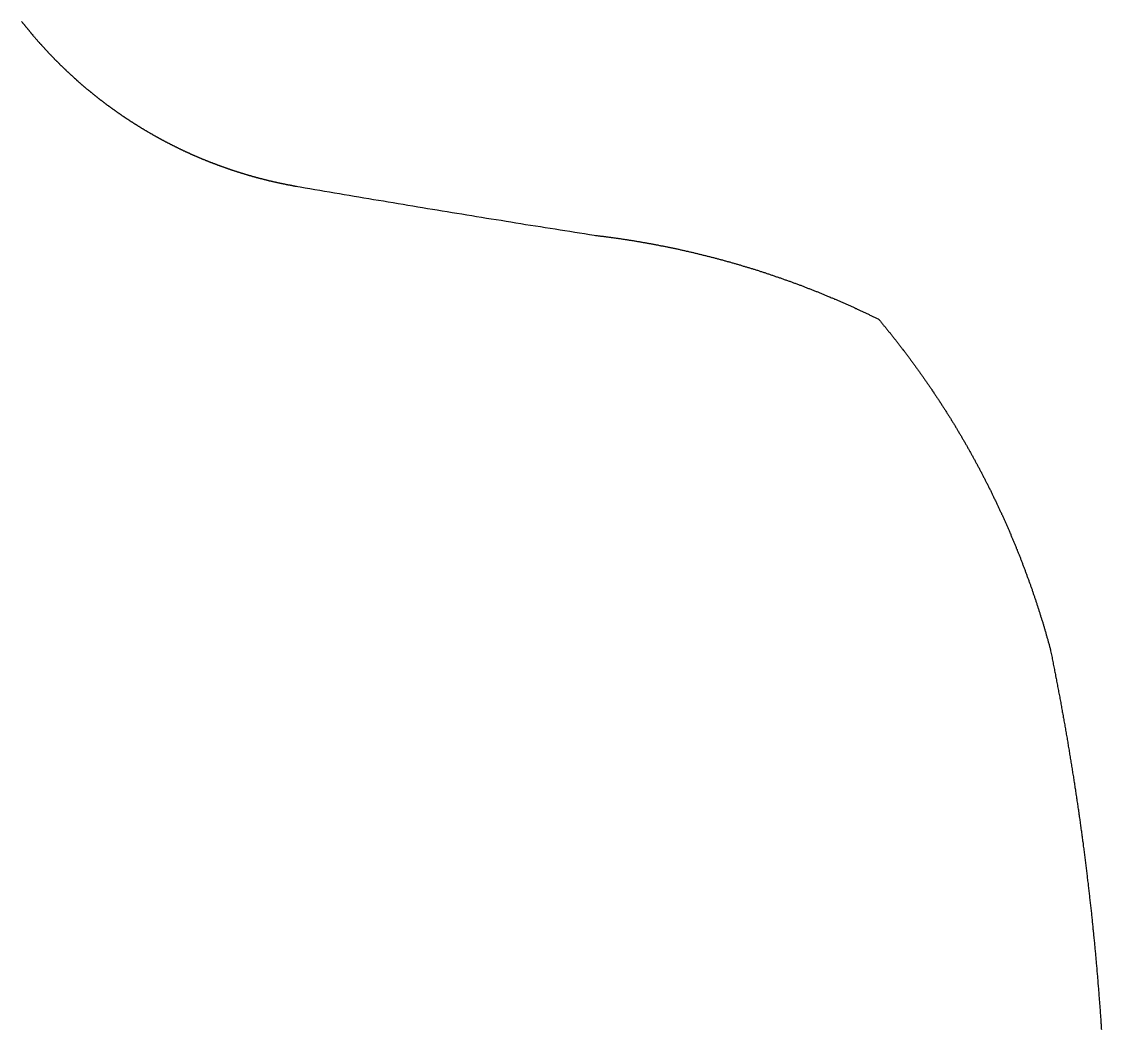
# Model space of a CAD drawing. Header units: millimetres. Extents: x 341926 to 344122, y 7366456 to 7369032.
# Drawn here: x 343487.1 to 343594.4, y 7366822.4 to 7366922.4 of the extents above; entities that cross this region are included whole.
import ezdxf

# ---------------------------------------------------------------- set-up
doc = ezdxf.new("R2010")
doc.units = ezdxf.units.MM
doc.layers.add('RUA MARIO PAUO  AUTUORI - 29_12_20 - V09', color=7, linetype='Continuous')

msp = doc.modelspace()

# ---------------------------------------------------------------- linework, layer by layer
at = {"layer": 'RUA MARIO PAUO  AUTUORI - 29_12_20 - V09'}
msp.add_lwpolyline([(343487.06, 7366922.46), (343487.08, 7366922.43), (343487.11, 7366922.39), (343487.14, 7366922.36), (343487.16, 7366922.33), (343487.19, 7366922.29), (343487.22, 7366922.26), (343487.25, 7366922.22), (343487.27, 7366922.19), (343487.3, 7366922.15), (343487.33, 7366922.12), (343487.35, 7366922.09), (343487.38, 7366922.05), (343487.41, 7366922.02), (343487.44, 7366921.98), (343487.46, 7366921.95), (343487.49, 7366921.92), (343487.52, 7366921.88), (343487.55, 7366921.85), (343487.57, 7366921.81), (343487.6, 7366921.78), (343487.63, 7366921.75), (343487.66, 7366921.71), (343487.68, 7366921.68), (343487.71, 7366921.64), (343487.74, 7366921.61), (343487.77, 7366921.58), (343487.8, 7366921.54), (343487.82, 7366921.51), (343487.85, 7366921.48), (343487.88, 7366921.44), (343487.91, 7366921.41), (343487.94, 7366921.37), (343487.96, 7366921.34), (343487.99, 7366921.31), (343488.02, 7366921.27), (343488.05, 7366921.24), (343488.08, 7366921.21), (343488.1, 7366921.17), (343488.13, 7366921.14), (343488.16, 7366921.11), (343488.19, 7366921.07), (343488.22, 7366921.04), (343488.25, 7366921.01), (343488.27, 7366920.97), (343488.3, 7366920.94), (343488.33, 7366920.91), (343488.36, 7366920.87), (343488.39, 7366920.84), (343488.42, 7366920.81), (343488.45, 7366920.77), (343488.47, 7366920.74), (343488.5, 7366920.71), (343488.53, 7366920.67), (343488.56, 7366920.64), (343488.59, 7366920.61), (343488.62, 7366920.58), (343488.65, 7366920.54), (343488.68, 7366920.51), (343488.7, 7366920.48), (343488.73, 7366920.44), (343488.76, 7366920.41), (343488.79, 7366920.38), (343488.82, 7366920.35), (343488.85, 7366920.31), (343488.88, 7366920.28), (343488.91, 7366920.25), (343488.94, 7366920.21), (343488.97, 7366920.18), (343488.99, 7366920.15), (343489.02, 7366920.12), (343489.05, 7366920.08), (343489.08, 7366920.05), (343489.11, 7366920.02), (343489.14, 7366919.99), (343489.17, 7366919.95), (343489.2, 7366919.92), (343489.23, 7366919.89), (343489.26, 7366919.86), (343489.29, 7366919.82), (343489.32, 7366919.79), (343489.35, 7366919.76), (343489.38, 7366919.73), (343489.41, 7366919.7), (343489.44, 7366919.66), (343489.47, 7366919.63), (343489.5, 7366919.6), (343489.53, 7366919.57), (343489.56, 7366919.54), (343489.59, 7366919.5), (343489.62, 7366919.47), (343489.65, 7366919.44), (343489.68, 7366919.41), (343489.71, 7366919.38), (343489.74, 7366919.34), (343489.77, 7366919.31), (343489.8, 7366919.28), (343489.83, 7366919.25), (343489.86, 7366919.22), (343489.89, 7366919.18), (343489.92, 7366919.15), (343489.95, 7366919.12), (343489.98, 7366919.09), (343490.01, 7366919.06), (343490.04, 7366919.03), (343490.07, 7366918.99), (343490.1, 7366918.96), (343490.13, 7366918.93), (343490.16, 7366918.9), (343490.19, 7366918.87), (343490.22, 7366918.84), (343490.25, 7366918.81), (343490.28, 7366918.77), (343490.31, 7366918.74), (343490.34, 7366918.71), (343490.37, 7366918.68), (343490.4, 7366918.65), (343490.44, 7366918.62), (343490.47, 7366918.59), (343490.5, 7366918.56), (343490.53, 7366918.52), (343490.56, 7366918.49), (343490.59, 7366918.46), (343490.62, 7366918.43), (343490.65, 7366918.4), (343490.68, 7366918.37), (343490.71, 7366918.34), (343490.74, 7366918.31), (343490.78, 7366918.28), (343490.81, 7366918.25), (343490.84, 7366918.22), (343490.87, 7366918.18), (343490.9, 7366918.15), (343490.93, 7366918.12), (343490.96, 7366918.09), (343490.99, 7366918.06), (343491.03, 7366918.03), (343491.06, 7366918), (343491.09, 7366917.97), (343491.12, 7366917.94), (343491.15, 7366917.91), (343491.18, 7366917.88), (343491.21, 7366917.85), (343491.25, 7366917.82), (343491.28, 7366917.79), (343491.31, 7366917.76), (343491.34, 7366917.73), (343491.37, 7366917.7), (343491.4, 7366917.67), (343491.44, 7366917.64), (343491.47, 7366917.61), (343491.5, 7366917.58), (343491.53, 7366917.55), (343491.56, 7366917.52), (343491.59, 7366917.49), (343491.63, 7366917.46), (343491.66, 7366917.43), (343491.69, 7366917.4), (343491.72, 7366917.37), (343491.75, 7366917.34), (343491.79, 7366917.31), (343491.82, 7366917.28), (343491.85, 7366917.25), (343491.88, 7366917.22), (343491.91, 7366917.19), (343491.95, 7366917.16), (343491.98, 7366917.13), (343492.01, 7366917.1), (343492.04, 7366917.07), (343492.08, 7366917.04), (343492.11, 7366917.01), (343492.14, 7366916.98), (343492.17, 7366916.95), (343492.21, 7366916.92), (343492.24, 7366916.89), (343492.27, 7366916.86), (343492.3, 7366916.83), (343492.34, 7366916.8), (343492.37, 7366916.77), (343492.4, 7366916.75), (343492.43, 7366916.72), (343492.47, 7366916.69), (343492.5, 7366916.66), (343492.53, 7366916.63), (343492.56, 7366916.6), (343492.6, 7366916.57), (343492.63, 7366916.54), (343492.66, 7366916.51), (343492.69, 7366916.48), (343492.73, 7366916.45), (343492.76, 7366916.43), (343492.79, 7366916.4), (343492.83, 7366916.37), (343492.86, 7366916.34), (343492.89, 7366916.31), (343492.93, 7366916.28), (343492.96, 7366916.25), (343492.99, 7366916.22), (343493.02, 7366916.2), (343493.06, 7366916.17), (343493.09, 7366916.14), (343493.12, 7366916.11), (343493.16, 7366916.08), (343493.19, 7366916.05), (343493.22, 7366916.03), (343493.26, 7366916), (343493.29, 7366915.97), (343493.32, 7366915.94), (343493.36, 7366915.91), (343493.39, 7366915.88), (343493.42, 7366915.86), (343493.46, 7366915.83), (343493.49, 7366915.8), (343493.52, 7366915.77), (343493.56, 7366915.74), (343493.59, 7366915.72), (343493.62, 7366915.69), (343493.66, 7366915.66), (343493.69, 7366915.63), (343493.73, 7366915.6), (343493.76, 7366915.58), (343493.79, 7366915.55), (343493.83, 7366915.52), (343493.86, 7366915.49), (343493.89, 7366915.46), (343493.93, 7366915.44), (343493.96, 7366915.41), (343494, 7366915.38), (343494.03, 7366915.35), (343494.06, 7366915.33), (343494.1, 7366915.3), (343494.13, 7366915.27), (343494.16, 7366915.24), (343494.2, 7366915.22), (343494.23, 7366915.19), (343494.27, 7366915.16), (343494.3, 7366915.14), (343494.33, 7366915.11), (343494.37, 7366915.08), (343494.4, 7366915.05), (343494.44, 7366915.03), (343494.47, 7366915), (343494.51, 7366914.97), (343494.54, 7366914.95), (343494.57, 7366914.92), (343494.61, 7366914.89), (343494.64, 7366914.86), (343494.68, 7366914.84), (343494.71, 7366914.81), (343494.75, 7366914.78), (343494.78, 7366914.76), (343494.81, 7366914.73), (343494.85, 7366914.7), (343494.88, 7366914.68), (343494.92, 7366914.65), (343494.95, 7366914.62), (343494.99, 7366914.6), (343495.02, 7366914.57), (343495.06, 7366914.54), (343495.09, 7366914.52), (343495.13, 7366914.49), (343495.16, 7366914.46), (343495.19, 7366914.44), (343495.23, 7366914.41), (343495.26, 7366914.39), (343495.3, 7366914.36), (343495.33, 7366914.33), (343495.37, 7366914.31), (343495.4, 7366914.28), (343495.44, 7366914.26), (343495.47, 7366914.23), (343495.51, 7366914.2), (343495.54, 7366914.18), (343495.58, 7366914.15), (343495.61, 7366914.13), (343495.65, 7366914.1), (343495.68, 7366914.07), (343495.72, 7366914.05), (343495.75, 7366914.02), (343495.79, 7366914), (343495.82, 7366913.97), (343495.86, 7366913.94), (343495.89, 7366913.92), (343495.93, 7366913.89), (343495.96, 7366913.87), (343496, 7366913.84), (343496.03, 7366913.82), (343496.07, 7366913.79), (343496.1, 7366913.77), (343496.14, 7366913.74), (343496.18, 7366913.72), (343496.21, 7366913.69), (343496.25, 7366913.66), (343496.28, 7366913.64), (343496.32, 7366913.61), (343496.35, 7366913.59), (343496.39, 7366913.56), (343496.42, 7366913.54), (343496.46, 7366913.51), (343496.49, 7366913.49), (343496.53, 7366913.46), (343496.57, 7366913.44), (343496.6, 7366913.41), (343496.64, 7366913.39), (343496.67, 7366913.36), (343496.71, 7366913.34), (343496.74, 7366913.32), (343496.78, 7366913.29), (343496.81, 7366913.27), (343496.85, 7366913.24), (343496.89, 7366913.22), (343496.92, 7366913.19), (343496.96, 7366913.17), (343496.99, 7366913.14), (343497.03, 7366913.12), (343497.06, 7366913.09), (343497.1, 7366913.07), (343497.14, 7366913.05), (343497.17, 7366913.02), (343497.21, 7366913), (343497.24, 7366912.97), (343497.28, 7366912.95), (343497.32, 7366912.92), (343497.35, 7366912.9), (343497.39, 7366912.88), (343497.42, 7366912.85), (343497.46, 7366912.83), (343497.5, 7366912.8), (343497.53, 7366912.78), (343497.57, 7366912.76), (343497.6, 7366912.73), (343497.64, 7366912.71), (343497.68, 7366912.69), (343497.71, 7366912.66), (343497.75, 7366912.64), (343497.79, 7366912.61), (343497.82, 7366912.59), (343497.86, 7366912.57), (343497.89, 7366912.54), (343497.93, 7366912.52), (343497.97, 7366912.5), (343498, 7366912.47), (343498.04, 7366912.45), (343498.08, 7366912.43), (343498.11, 7366912.4), (343498.15, 7366912.38), (343498.19, 7366912.36), (343498.22, 7366912.33), (343498.26, 7366912.31), (343498.3, 7366912.29), (343498.33, 7366912.26), (343498.37, 7366912.24), (343498.4, 7366912.22), (343498.44, 7366912.2), (343498.48, 7366912.17), (343498.51, 7366912.15), (343498.55, 7366912.13), (343498.59, 7366912.1), (343498.62, 7366912.08), (343498.66, 7366912.06), (343498.7, 7366912.04), (343498.73, 7366912.01), (343498.77, 7366911.99), (343498.81, 7366911.97), (343498.84, 7366911.94), (343498.88, 7366911.92), (343498.92, 7366911.9), (343498.95, 7366911.88), (343498.99, 7366911.86), (343499.03, 7366911.83), (343499.07, 7366911.81), (343499.1, 7366911.79), (343499.14, 7366911.77), (343499.18, 7366911.74), (343499.21, 7366911.72), (343499.25, 7366911.7), (343499.29, 7366911.68), (343499.32, 7366911.66), (343499.36, 7366911.63), (343499.4, 7366911.61), (343499.44, 7366911.59), (343499.47, 7366911.57), (343499.51, 7366911.55), (343499.55, 7366911.52), (343499.58, 7366911.5), (343499.62, 7366911.48), (343499.66, 7366911.46), (343499.69, 7366911.44), (343499.73, 7366911.42), (343499.77, 7366911.39), (343499.81, 7366911.37), (343499.84, 7366911.35), (343499.88, 7366911.33), (343499.92, 7366911.31), (343499.96, 7366911.29), (343499.99, 7366911.27), (343500.03, 7366911.24), (343500.07, 7366911.22), (343500.1, 7366911.2), (343500.14, 7366911.18), (343500.18, 7366911.16), (343500.22, 7366911.14), (343500.25, 7366911.12), (343500.29, 7366911.1), (343500.33, 7366911.08), (343500.37, 7366911.05), (343500.4, 7366911.03), (343500.44, 7366911.01), (343500.48, 7366910.99), (343500.52, 7366910.97), (343500.55, 7366910.95), (343500.59, 7366910.93), (343500.63, 7366910.91), (343500.67, 7366910.89), (343500.7, 7366910.87), (343500.74, 7366910.85), (343500.78, 7366910.83), (343500.82, 7366910.81), (343500.85, 7366910.79), (343500.89, 7366910.77), (343500.93, 7366910.74), (343500.97, 7366910.72), (343501, 7366910.7), (343501.04, 7366910.68), (343501.08, 7366910.66), (343501.12, 7366910.64), (343501.16, 7366910.62), (343501.19, 7366910.6), (343501.23, 7366910.58), (343501.27, 7366910.56), (343501.31, 7366910.54), (343501.34, 7366910.52), (343501.38, 7366910.5), (343501.42, 7366910.48), (343501.46, 7366910.46), (343501.5, 7366910.44), (343501.53, 7366910.42), (343501.57, 7366910.4), (343501.61, 7366910.39), (343501.65, 7366910.37), (343501.68, 7366910.35), (343501.72, 7366910.33), (343501.76, 7366910.31), (343501.8, 7366910.29), (343501.84, 7366910.27), (343501.87, 7366910.25), (343501.91, 7366910.23), (343501.95, 7366910.21), (343501.99, 7366910.19), (343502.03, 7366910.17), (343502.06, 7366910.15), (343502.1, 7366910.13), (343502.14, 7366910.11), (343502.18, 7366910.1), (343502.22, 7366910.08), (343502.25, 7366910.06), (343502.29, 7366910.04), (343502.33, 7366910.02), (343502.37, 7366910), (343502.41, 7366909.98), (343502.45, 7366909.96), (343502.48, 7366909.94), (343502.52, 7366909.93), (343502.56, 7366909.91), (343502.6, 7366909.89), (343502.64, 7366909.87), (343502.67, 7366909.85), (343502.71, 7366909.83), (343502.75, 7366909.81), (343502.79, 7366909.8), (343502.83, 7366909.78), (343502.87, 7366909.76), (343502.9, 7366909.74), (343502.94, 7366909.72), (343502.98, 7366909.7), (343503.02, 7366909.69), (343503.06, 7366909.67), (343503.1, 7366909.65), (343503.13, 7366909.63), (343503.17, 7366909.61), (343503.21, 7366909.6), (343503.25, 7366909.58), (343503.29, 7366909.56), (343503.33, 7366909.54), (343503.36, 7366909.52), (343503.4, 7366909.51), (343503.44, 7366909.49), (343503.48, 7366909.47), (343503.52, 7366909.45), (343503.56, 7366909.44), (343503.6, 7366909.42), (343503.63, 7366909.4), (343503.67, 7366909.38), (343503.71, 7366909.37), (343503.75, 7366909.35), (343503.79, 7366909.33), (343503.83, 7366909.31), (343503.86, 7366909.3), (343503.9, 7366909.28), (343503.94, 7366909.26), (343503.98, 7366909.24), (343504.02, 7366909.23), (343504.06, 7366909.21), (343504.1, 7366909.19), (343504.13, 7366909.18), (343504.17, 7366909.16), (343504.21, 7366909.14), (343504.25, 7366909.13), (343504.29, 7366909.11), (343504.33, 7366909.09), (343504.37, 7366909.07), (343504.41, 7366909.06), (343504.44, 7366909.04), (343504.48, 7366909.02), (343504.52, 7366909.01), (343504.56, 7366908.99), (343504.6, 7366908.97), (343504.64, 7366908.96), (343504.68, 7366908.94), (343504.71, 7366908.93), (343504.75, 7366908.91), (343504.79, 7366908.89), (343504.83, 7366908.88), (343504.87, 7366908.86), (343504.91, 7366908.84), (343504.95, 7366908.83), (343504.99, 7366908.81), (343505.03, 7366908.8), (343505.06, 7366908.78), (343505.1, 7366908.76), (343505.14, 7366908.75), (343505.18, 7366908.73), (343505.22, 7366908.72), (343505.26, 7366908.7), (343505.3, 7366908.68), (343505.34, 7366908.67), (343505.37, 7366908.65), (343505.41, 7366908.64), (343505.45, 7366908.62), (343505.49, 7366908.61), (343505.53, 7366908.59), (343505.57, 7366908.57), (343505.61, 7366908.56), (343505.65, 7366908.54), (343505.69, 7366908.53), (343505.72, 7366908.51), (343505.76, 7366908.5), (343505.8, 7366908.48), (343505.84, 7366908.47), (343505.88, 7366908.45), (343505.92, 7366908.44), (343505.96, 7366908.42), (343506, 7366908.41), (343506.04, 7366908.39), (343506.08, 7366908.38), (343506.11, 7366908.36), (343506.15, 7366908.35), (343506.19, 7366908.33), (343506.23, 7366908.32), (343506.27, 7366908.3), (343506.31, 7366908.29), (343506.35, 7366908.27), (343506.39, 7366908.26), (343506.43, 7366908.24), (343506.47, 7366908.23), (343506.5, 7366908.21), (343506.54, 7366908.2), (343506.58, 7366908.18), (343506.62, 7366908.17), (343506.66, 7366908.16), (343506.7, 7366908.14), (343506.74, 7366908.13), (343506.78, 7366908.11), (343506.82, 7366908.1), (343506.86, 7366908.08), (343506.9, 7366908.07), (343506.93, 7366908.06), (343506.97, 7366908.04), (343507.01, 7366908.03), (343507.05, 7366908.01), (343507.09, 7366908), (343507.13, 7366907.99), (343507.17, 7366907.97), (343507.21, 7366907.96), (343507.25, 7366907.94), (343507.29, 7366907.93), (343507.33, 7366907.92), (343507.36, 7366907.9), (343507.4, 7366907.89), (343507.44, 7366907.87), (343507.48, 7366907.86), (343507.52, 7366907.85), (343507.56, 7366907.83), (343507.6, 7366907.82), (343507.64, 7366907.81), (343507.68, 7366907.79), (343507.72, 7366907.78), (343507.76, 7366907.77), (343507.8, 7366907.75), (343507.83, 7366907.74), (343507.87, 7366907.73), (343507.91, 7366907.71), (343507.95, 7366907.7), (343507.99, 7366907.69), (343508.03, 7366907.68), (343508.07, 7366907.66), (343508.11, 7366907.65), (343508.15, 7366907.64), (343508.19, 7366907.62), (343508.23, 7366907.61), (343508.27, 7366907.6), (343508.31, 7366907.58), (343508.34, 7366907.57), (343508.38, 7366907.56), (343508.42, 7366907.55), (343508.46, 7366907.53), (343508.5, 7366907.52), (343508.54, 7366907.51), (343508.58, 7366907.5), (343508.62, 7366907.48), (343508.66, 7366907.47), (343508.7, 7366907.46), (343508.74, 7366907.45), (343508.78, 7366907.43), (343508.82, 7366907.42), (343508.86, 7366907.41), (343508.89, 7366907.4), (343508.93, 7366907.39), (343508.97, 7366907.37), (343509.01, 7366907.36), (343509.05, 7366907.35), (343509.09, 7366907.34), (343509.13, 7366907.33), (343509.17, 7366907.31), (343509.21, 7366907.3), (343509.25, 7366907.29), (343509.29, 7366907.28), (343509.33, 7366907.27), (343509.37, 7366907.25), (343509.41, 7366907.24), (343509.44, 7366907.23), (343509.48, 7366907.22), (343509.52, 7366907.21), (343509.56, 7366907.2), (343509.6, 7366907.19), (343509.64, 7366907.17), (343509.68, 7366907.16), (343509.72, 7366907.15), (343509.76, 7366907.14), (343509.8, 7366907.13), (343509.84, 7366907.12), (343509.88, 7366907.11), (343509.92, 7366907.1), (343509.96, 7366907.08), (343509.99, 7366907.07), (343510.03, 7366907.06), (343510.07, 7366907.05), (343510.11, 7366907.04), (343510.15, 7366907.03), (343510.19, 7366907.02), (343510.23, 7366907.01), (343510.27, 7366907), (343510.31, 7366906.99), (343510.35, 7366906.97), (343510.39, 7366906.96), (343510.43, 7366906.95), (343510.47, 7366906.94), (343510.51, 7366906.93), (343510.54, 7366906.92), (343510.58, 7366906.91), (343510.62, 7366906.9), (343510.66, 7366906.89), (343510.7, 7366906.88), (343510.74, 7366906.87), (343510.78, 7366906.86), (343510.82, 7366906.85), (343510.86, 7366906.84), (343510.9, 7366906.83), (343510.94, 7366906.82), (343510.98, 7366906.81), (343511.02, 7366906.8), (343511.06, 7366906.79), (343511.1, 7366906.78), (343511.13, 7366906.77), (343511.17, 7366906.76), (343511.21, 7366906.75), (343511.25, 7366906.74), (343511.29, 7366906.73), (343511.33, 7366906.72), (343511.37, 7366906.71), (343511.41, 7366906.7), (343511.45, 7366906.69), (343511.49, 7366906.68), (343511.53, 7366906.67), (343511.57, 7366906.66), (343511.61, 7366906.65), (343511.65, 7366906.64), (343511.68, 7366906.63), (343511.72, 7366906.62), (343511.76, 7366906.61), (343511.8, 7366906.6), (343511.84, 7366906.6), (343511.88, 7366906.59), (343511.92, 7366906.58), (343511.96, 7366906.57), (343512, 7366906.56), (343512.04, 7366906.55), (343512.08, 7366906.54), (343512.12, 7366906.53), (343512.16, 7366906.52), (343512.19, 7366906.51), (343512.23, 7366906.51), (343512.27, 7366906.5), (343512.31, 7366906.49), (343512.35, 7366906.48), (343512.39, 7366906.47), (343512.43, 7366906.46), (343512.47, 7366906.45), (343512.51, 7366906.44), (343512.55, 7366906.44), (343512.59, 7366906.43), (343512.63, 7366906.42), (343512.67, 7366906.41), (343512.7, 7366906.4), (343512.74, 7366906.39), (343512.78, 7366906.38), (343512.82, 7366906.38), (343512.86, 7366906.37), (343512.9, 7366906.36), (343512.94, 7366906.35), (343512.98, 7366906.34), (343513.02, 7366906.34), (343513.06, 7366906.33), (343513.1, 7366906.32), (343513.14, 7366906.31), (343513.17, 7366906.3), (343513.21, 7366906.3), (343513.25, 7366906.29), (343513.29, 7366906.28), (343513.33, 7366906.27), (343513.37, 7366906.26), (343513.41, 7366906.26), (343513.45, 7366906.25), (343513.49, 7366906.24), (343513.53, 7366906.23), (343513.57, 7366906.23), (343513.61, 7366906.22), (343513.64, 7366906.21), (343513.68, 7366906.2), (343513.72, 7366906.2), (343513.76, 7366906.19), (343513.8, 7366906.18), (343513.84, 7366906.17), (343513.88, 7366906.17), (343513.92, 7366906.16), (343513.96, 7366906.15), (343514, 7366906.14), (343514.04, 7366906.14), (343514.07, 7366906.13), (343514.11, 7366906.12), (343514.15, 7366906.12), (343514.19, 7366906.11), (343514.23, 7366906.1), (343514.27, 7366906.09), (343514.31, 7366906.09), (343514.35, 7366906.08), (343514.36, 7366906.08), (343514.36, 7366906.08), (343514.36, 7366906.08), (343514.39, 7366906.07), (343514.51, 7366906.05), (343514.75, 7366906.01), (343515.24, 7366905.93), (343515.72, 7366905.85), (343516.21, 7366905.76), (343516.7, 7366905.68), (343517.19, 7366905.6), (343517.67, 7366905.51), (343518.16, 7366905.43), (343518.65, 7366905.35), (343519.13, 7366905.27), (343519.62, 7366905.18), (343520.11, 7366905.1), (343520.6, 7366905.02), (343521.08, 7366904.94), (343521.57, 7366904.85), (343522.06, 7366904.77), (343522.54, 7366904.69), (343523.03, 7366904.61), (343523.52, 7366904.53), (343524.01, 7366904.45), (343524.49, 7366904.37), (343524.98, 7366904.28), (343525.47, 7366904.2), (343525.96, 7366904.12), (343526.44, 7366904.04), (343526.93, 7366903.96), (343527.42, 7366903.88), (343527.91, 7366903.8), (343528.39, 7366903.72), (343528.88, 7366903.64), (343529.37, 7366903.56), (343529.86, 7366903.48), (343530.34, 7366903.4), (343530.83, 7366903.32), (343531.32, 7366903.24), (343531.81, 7366903.16), (343532.29, 7366903.08), (343532.78, 7366903), (343533.27, 7366902.92), (343533.76, 7366902.84), (343534.24, 7366902.77), (343534.73, 7366902.69), (343535.22, 7366902.61), (343535.71, 7366902.53), (343536.2, 7366902.45), (343536.68, 7366902.37), (343537.17, 7366902.29), (343537.66, 7366902.22), (343538.15, 7366902.14), (343538.64, 7366902.06), (343539.12, 7366901.98), (343539.61, 7366901.91), (343540.1, 7366901.83), (343540.59, 7366901.75), (343541.08, 7366901.67), (343541.56, 7366901.6), (343542.05, 7366901.52), (343542.54, 7366901.44), (343543.03, 7366901.37), (343543.52, 7366901.29), (343544, 7366901.21), (343544.13, 7366901.19), (343544.16, 7366901.19), (343544.18, 7366901.18), (343544.19, 7366901.18), (343544.2, 7366901.18), (343544.22, 7366901.18), (343544.3, 7366901.17), (343544.38, 7366901.16), (343544.46, 7366901.15), (343544.54, 7366901.14), (343544.62, 7366901.13), (343544.71, 7366901.12), (343544.79, 7366901.11), (343544.87, 7366901.1), (343544.95, 7366901.09), (343545.03, 7366901.08), (343545.11, 7366901.07), (343545.19, 7366901.06), (343545.28, 7366901.05), (343545.36, 7366901.04), (343545.44, 7366901.03), (343545.52, 7366901.02), (343545.6, 7366901.01), (343545.68, 7366900.99), (343545.76, 7366900.98), (343545.84, 7366900.97), (343545.93, 7366900.96), (343546.01, 7366900.95), (343546.09, 7366900.94), (343546.17, 7366900.93), (343546.25, 7366900.91), (343546.33, 7366900.9), (343546.41, 7366900.89), (343546.5, 7366900.88), (343546.58, 7366900.87), (343546.66, 7366900.86), (343546.74, 7366900.84), (343546.82, 7366900.83), (343546.9, 7366900.82), (343546.98, 7366900.81), (343547.07, 7366900.79), (343547.15, 7366900.78), (343547.23, 7366900.77), (343547.31, 7366900.76), (343547.39, 7366900.74), (343547.47, 7366900.73), (343547.55, 7366900.72), (343547.63, 7366900.71), (343547.72, 7366900.69), (343547.8, 7366900.68), (343547.88, 7366900.67), (343547.96, 7366900.65), (343548.04, 7366900.64), (343548.12, 7366900.63), (343548.2, 7366900.61), (343548.28, 7366900.6), (343548.36, 7366900.59), (343548.45, 7366900.57), (343548.53, 7366900.56), (343548.61, 7366900.54), (343548.69, 7366900.53), (343548.77, 7366900.52), (343548.85, 7366900.5), (343548.93, 7366900.49), (343549.01, 7366900.47), (343549.1, 7366900.46), (343549.18, 7366900.45), (343549.26, 7366900.43), (343549.34, 7366900.42), (343549.42, 7366900.4), (343549.5, 7366900.39), (343549.58, 7366900.37), (343549.66, 7366900.36), (343549.74, 7366900.34), (343549.82, 7366900.33), (343549.91, 7366900.31), (343549.99, 7366900.3), (343550.07, 7366900.28), (343550.15, 7366900.27), (343550.23, 7366900.25), (343550.31, 7366900.24), (343550.39, 7366900.22), (343550.47, 7366900.2), (343550.55, 7366900.19), (343550.63, 7366900.17), (343550.72, 7366900.16), (343550.8, 7366900.14), (343550.88, 7366900.13), (343550.96, 7366900.11), (343551.04, 7366900.09), (343551.12, 7366900.08), (343551.2, 7366900.06), (343551.28, 7366900.04), (343551.36, 7366900.03), (343551.44, 7366900.01), (343551.52, 7366899.99), (343551.6, 7366899.98), (343551.69, 7366899.96), (343551.77, 7366899.94), (343551.85, 7366899.93), (343551.93, 7366899.91), (343552.01, 7366899.89), (343552.09, 7366899.88), (343552.17, 7366899.86), (343552.25, 7366899.84), (343552.33, 7366899.82), (343552.41, 7366899.81), (343552.49, 7366899.79), (343552.57, 7366899.77), (343552.65, 7366899.75), (343552.73, 7366899.74), (343552.81, 7366899.72), (343552.89, 7366899.7), (343552.98, 7366899.68), (343553.06, 7366899.66), (343553.14, 7366899.64), (343553.22, 7366899.63), (343553.3, 7366899.61), (343553.38, 7366899.59), (343553.46, 7366899.57), (343553.54, 7366899.55), (343553.62, 7366899.53), (343553.7, 7366899.52), (343553.78, 7366899.5), (343553.86, 7366899.48), (343553.94, 7366899.46), (343554.02, 7366899.44), (343554.1, 7366899.42), (343554.18, 7366899.4), (343554.26, 7366899.38), (343554.34, 7366899.36), (343554.42, 7366899.34), (343554.5, 7366899.32), (343554.58, 7366899.3), (343554.66, 7366899.28), (343554.74, 7366899.26), (343554.82, 7366899.24), (343554.9, 7366899.22), (343554.98, 7366899.2), (343555.06, 7366899.18), (343555.14, 7366899.16), (343555.22, 7366899.14), (343555.3, 7366899.12), (343555.38, 7366899.1), (343555.46, 7366899.08), (343555.54, 7366899.06), (343555.62, 7366899.04), (343555.7, 7366899.02), (343555.78, 7366899), (343555.86, 7366898.98), (343555.94, 7366898.96), (343556.02, 7366898.94), (343556.1, 7366898.92), (343556.18, 7366898.9), (343556.26, 7366898.87), (343556.34, 7366898.85), (343556.42, 7366898.83), (343556.5, 7366898.81), (343556.58, 7366898.79), (343556.66, 7366898.77), (343556.74, 7366898.75), (343556.82, 7366898.72), (343556.9, 7366898.7), (343556.98, 7366898.68), (343557.06, 7366898.66), (343557.14, 7366898.64), (343557.22, 7366898.61), (343557.3, 7366898.59), (343557.38, 7366898.57), (343557.46, 7366898.55), (343557.54, 7366898.52), (343557.62, 7366898.5), (343557.7, 7366898.48), (343557.78, 7366898.46), (343557.86, 7366898.43), (343557.94, 7366898.41), (343558.01, 7366898.39), (343558.09, 7366898.37), (343558.17, 7366898.34), (343558.25, 7366898.32), (343558.33, 7366898.3), (343558.41, 7366898.27), (343558.49, 7366898.25), (343558.57, 7366898.23), (343558.65, 7366898.2), (343558.73, 7366898.18), (343558.81, 7366898.15), (343558.89, 7366898.13), (343558.97, 7366898.11), (343559.04, 7366898.08), (343559.12, 7366898.06), (343559.2, 7366898.04), (343559.28, 7366898.01), (343559.36, 7366897.99), (343559.44, 7366897.96), (343559.52, 7366897.94), (343559.6, 7366897.91), (343559.68, 7366897.89), (343559.76, 7366897.87), (343559.83, 7366897.84), (343559.91, 7366897.82), (343559.99, 7366897.79), (343560.07, 7366897.77), (343560.15, 7366897.74), (343560.23, 7366897.72), (343560.31, 7366897.69), (343560.39, 7366897.67), (343560.46, 7366897.64), (343560.54, 7366897.62), (343560.62, 7366897.59), (343560.7, 7366897.56), (343560.78, 7366897.54), (343560.86, 7366897.51), (343560.94, 7366897.49), (343561.01, 7366897.46), (343561.09, 7366897.44), (343561.17, 7366897.41), (343561.25, 7366897.38), (343561.33, 7366897.36), (343561.41, 7366897.33), (343561.48, 7366897.31), (343561.56, 7366897.28), (343561.64, 7366897.25), (343561.72, 7366897.23), (343561.8, 7366897.2), (343561.88, 7366897.17), (343561.95, 7366897.15), (343562.03, 7366897.12), (343562.11, 7366897.09), (343562.19, 7366897.07), (343562.27, 7366897.04), (343562.34, 7366897.01), (343562.42, 7366896.99), (343562.5, 7366896.96), (343562.58, 7366896.93), (343562.66, 7366896.9), (343562.73, 7366896.88), (343562.81, 7366896.85), (343562.89, 7366896.82), (343562.97, 7366896.79), (343563.05, 7366896.77), (343563.12, 7366896.74), (343563.2, 7366896.71), (343563.28, 7366896.68), (343563.36, 7366896.65), (343563.43, 7366896.63), (343563.51, 7366896.6), (343563.59, 7366896.57), (343563.67, 7366896.54), (343563.74, 7366896.51), (343563.82, 7366896.48), (343563.9, 7366896.46), (343563.98, 7366896.43), (343564.05, 7366896.4), (343564.13, 7366896.37), (343564.21, 7366896.34), (343564.29, 7366896.31), (343564.36, 7366896.28), (343564.44, 7366896.25), (343564.52, 7366896.23), (343564.6, 7366896.2), (343564.67, 7366896.17), (343564.75, 7366896.14), (343564.83, 7366896.11), (343564.9, 7366896.08), (343564.98, 7366896.05), (343565.06, 7366896.02), (343565.13, 7366895.99), (343565.21, 7366895.96), (343565.29, 7366895.93), (343565.37, 7366895.9), (343565.44, 7366895.87), (343565.52, 7366895.84), (343565.6, 7366895.81), (343565.67, 7366895.78), (343565.75, 7366895.75), (343565.83, 7366895.72), (343565.9, 7366895.69), (343565.98, 7366895.66), (343566.06, 7366895.63), (343566.13, 7366895.6), (343566.21, 7366895.57), (343566.29, 7366895.54), (343566.36, 7366895.51), (343566.44, 7366895.47), (343566.51, 7366895.44), (343566.59, 7366895.41), (343566.67, 7366895.38), (343566.74, 7366895.35), (343566.82, 7366895.32), (343566.9, 7366895.29), (343566.97, 7366895.26), (343567.05, 7366895.23), (343567.12, 7366895.19), (343567.2, 7366895.16), (343567.28, 7366895.13), (343567.35, 7366895.1), (343567.43, 7366895.07), (343567.5, 7366895.03), (343567.58, 7366895), (343567.66, 7366894.97), (343567.73, 7366894.94), (343567.81, 7366894.91), (343567.88, 7366894.87), (343567.96, 7366894.84), (343568.04, 7366894.81), (343568.11, 7366894.78), (343568.19, 7366894.74), (343568.26, 7366894.71), (343568.34, 7366894.68), (343568.41, 7366894.65), (343568.49, 7366894.61), (343568.56, 7366894.58), (343568.64, 7366894.55), (343568.72, 7366894.52), (343568.79, 7366894.48), (343568.87, 7366894.45), (343568.94, 7366894.42), (343569.02, 7366894.38), (343569.09, 7366894.35), (343569.17, 7366894.32), (343569.24, 7366894.28), (343569.32, 7366894.25), (343569.39, 7366894.21), (343569.47, 7366894.18), (343569.54, 7366894.15), (343569.62, 7366894.11), (343569.69, 7366894.08), (343569.77, 7366894.05), (343569.84, 7366894.01), (343569.92, 7366893.98), (343569.99, 7366893.94), (343570.07, 7366893.91), (343570.14, 7366893.87), (343570.22, 7366893.84), (343570.29, 7366893.81), (343570.36, 7366893.77), (343570.44, 7366893.74), (343570.51, 7366893.7), (343570.59, 7366893.67), (343570.66, 7366893.63), (343570.74, 7366893.6), (343570.81, 7366893.56), (343570.89, 7366893.53), (343570.96, 7366893.49), (343571.03, 7366893.46), (343571.11, 7366893.42), (343571.18, 7366893.39), (343571.26, 7366893.35), (343571.33, 7366893.32), (343571.4, 7366893.28), (343571.48, 7366893.24), (343571.55, 7366893.21), (343571.63, 7366893.17), (343571.7, 7366893.14), (343571.77, 7366893.1), (343571.85, 7366893.07), (343571.92, 7366893.03), (343572, 7366892.99), (343572.07, 7366892.96), (343572.14, 7366892.92), (343572.22, 7366892.89), (343572.25, 7366892.87), (343572.27, 7366892.86), (343572.27, 7366892.86), (343572.27, 7366892.86), (343572.28, 7366892.86), (343572.28, 7366892.85), (343572.29, 7366892.84), (343572.34, 7366892.78), (343572.39, 7366892.72), (343572.44, 7366892.66), (343572.49, 7366892.59), (343572.54, 7366892.53), (343572.6, 7366892.47), (343572.65, 7366892.41), (343572.7, 7366892.35), (343572.75, 7366892.28), (343572.8, 7366892.22), (343572.85, 7366892.16), (343572.91, 7366892.09), (343572.96, 7366892.03), (343573.01, 7366891.97), (343573.06, 7366891.91), (343573.11, 7366891.84), (343573.16, 7366891.78), (343573.21, 7366891.72), (343573.26, 7366891.65), (343573.31, 7366891.59), (343573.37, 7366891.53), (343573.42, 7366891.46), (343573.47, 7366891.4), (343573.52, 7366891.34), (343573.57, 7366891.27), (343573.62, 7366891.21), (343573.67, 7366891.15), (343573.72, 7366891.08), (343573.77, 7366891.02), (343573.82, 7366890.96), (343573.87, 7366890.89), (343573.92, 7366890.83), (343573.97, 7366890.77), (343574.02, 7366890.7), (343574.07, 7366890.64), (343574.12, 7366890.57), (343574.17, 7366890.51), (343574.22, 7366890.44), (343574.27, 7366890.38), (343574.32, 7366890.32), (343574.37, 7366890.25), (343574.42, 7366890.19), (343574.47, 7366890.12), (343574.52, 7366890.06), (343574.57, 7366889.99), (343574.62, 7366889.93), (343574.67, 7366889.87), (343574.72, 7366889.8), (343574.77, 7366889.74), (343574.82, 7366889.67), (343574.87, 7366889.61), (343574.92, 7366889.54), (343574.96, 7366889.48), (343575.01, 7366889.41), (343575.06, 7366889.35), (343575.11, 7366889.28), (343575.16, 7366889.22), (343575.21, 7366889.15), (343575.26, 7366889.09), (343575.31, 7366889.02), (343575.36, 7366888.96), (343575.4, 7366888.89), (343575.45, 7366888.83), (343575.5, 7366888.76), (343575.55, 7366888.69), (343575.6, 7366888.63), (343575.65, 7366888.56), (343575.69, 7366888.5), (343575.74, 7366888.43), (343575.79, 7366888.37), (343575.84, 7366888.3), (343575.89, 7366888.23), (343575.93, 7366888.17), (343575.98, 7366888.1), (343576.03, 7366888.04), (343576.08, 7366887.97), (343576.13, 7366887.9), (343576.17, 7366887.84), (343576.22, 7366887.77), (343576.27, 7366887.71), (343576.32, 7366887.64), (343576.36, 7366887.57), (343576.41, 7366887.51), (343576.46, 7366887.44), (343576.51, 7366887.37), (343576.55, 7366887.31), (343576.6, 7366887.24), (343576.65, 7366887.17), (343576.69, 7366887.11), (343576.74, 7366887.04), (343576.79, 7366886.97), (343576.83, 7366886.91), (343576.88, 7366886.84), (343576.93, 7366886.77), (343576.97, 7366886.71), (343577.02, 7366886.64), (343577.07, 7366886.57), (343577.11, 7366886.5), (343577.16, 7366886.44), (343577.21, 7366886.37), (343577.25, 7366886.3), (343577.3, 7366886.23), (343577.34, 7366886.17), (343577.39, 7366886.1), (343577.44, 7366886.03), (343577.48, 7366885.96), (343577.53, 7366885.9), (343577.57, 7366885.83), (343577.62, 7366885.76), (343577.67, 7366885.69), (343577.71, 7366885.63), (343577.76, 7366885.56), (343577.8, 7366885.49), (343577.85, 7366885.42), (343577.89, 7366885.35), (343577.94, 7366885.29), (343577.98, 7366885.22), (343578.03, 7366885.15), (343578.07, 7366885.08), (343578.12, 7366885.01), (343578.16, 7366884.95), (343578.21, 7366884.88), (343578.25, 7366884.81), (343578.3, 7366884.74), (343578.34, 7366884.67), (343578.39, 7366884.6), (343578.43, 7366884.54), (343578.48, 7366884.47), (343578.52, 7366884.4), (343578.57, 7366884.33), (343578.61, 7366884.26), (343578.65, 7366884.19), (343578.7, 7366884.12), (343578.74, 7366884.05), (343578.79, 7366883.99), (343578.83, 7366883.92), (343578.87, 7366883.85), (343578.92, 7366883.78), (343578.96, 7366883.71), (343579.01, 7366883.64), (343579.05, 7366883.57), (343579.09, 7366883.5), (343579.14, 7366883.43), (343579.18, 7366883.36), (343579.22, 7366883.29), (343579.27, 7366883.23), (343579.31, 7366883.16), (343579.35, 7366883.09), (343579.4, 7366883.02), (343579.44, 7366882.95), (343579.48, 7366882.88), (343579.53, 7366882.81), (343579.57, 7366882.74), (343579.61, 7366882.67), (343579.66, 7366882.6), (343579.7, 7366882.53), (343579.74, 7366882.46), (343579.78, 7366882.39), (343579.83, 7366882.32), (343579.87, 7366882.25), (343579.91, 7366882.18), (343579.95, 7366882.11), (343580, 7366882.04), (343580.04, 7366881.97), (343580.08, 7366881.9), (343580.12, 7366881.83), (343580.16, 7366881.76), (343580.21, 7366881.69), (343580.25, 7366881.62), (343580.29, 7366881.55), (343580.33, 7366881.48), (343580.37, 7366881.41), (343580.41, 7366881.34), (343580.46, 7366881.26), (343580.5, 7366881.19), (343580.54, 7366881.12), (343580.58, 7366881.05), (343580.62, 7366880.98), (343580.66, 7366880.91), (343580.7, 7366880.84), (343580.74, 7366880.77), (343580.79, 7366880.7), (343580.83, 7366880.63), (343580.87, 7366880.56), (343580.91, 7366880.49), (343580.95, 7366880.41), (343580.99, 7366880.34), (343581.03, 7366880.27), (343581.07, 7366880.2), (343581.11, 7366880.13), (343581.15, 7366880.06), (343581.19, 7366879.99), (343581.23, 7366879.92), (343581.27, 7366879.84), (343581.31, 7366879.77), (343581.35, 7366879.7), (343581.39, 7366879.63), (343581.43, 7366879.56), (343581.47, 7366879.49), (343581.51, 7366879.42), (343581.55, 7366879.34), (343581.59, 7366879.27), (343581.63, 7366879.2), (343581.67, 7366879.13), (343581.71, 7366879.06), (343581.75, 7366878.98), (343581.79, 7366878.91), (343581.83, 7366878.84), (343581.87, 7366878.77), (343581.91, 7366878.7), (343581.95, 7366878.63), (343581.98, 7366878.55), (343582.02, 7366878.48), (343582.06, 7366878.41), (343582.1, 7366878.34), (343582.14, 7366878.26), (343582.18, 7366878.19), (343582.22, 7366878.12), (343582.26, 7366878.05), (343582.29, 7366877.97), (343582.33, 7366877.9), (343582.37, 7366877.83), (343582.41, 7366877.76), (343582.45, 7366877.68), (343582.49, 7366877.61), (343582.52, 7366877.54), (343582.56, 7366877.47), (343582.6, 7366877.39), (343582.64, 7366877.32), (343582.67, 7366877.25), (343582.71, 7366877.18), (343582.75, 7366877.1), (343582.79, 7366877.03), (343582.82, 7366876.96), (343582.86, 7366876.88), (343582.9, 7366876.81), (343582.94, 7366876.74), (343582.97, 7366876.67), (343583.01, 7366876.59), (343583.05, 7366876.52), (343583.08, 7366876.45), (343583.12, 7366876.37), (343583.16, 7366876.3), (343583.2, 7366876.23), (343583.23, 7366876.15), (343583.27, 7366876.08), (343583.31, 7366876.01), (343583.34, 7366875.93), (343583.38, 7366875.86), (343583.41, 7366875.79), (343583.45, 7366875.71), (343583.49, 7366875.64), (343583.52, 7366875.57), (343583.56, 7366875.49), (343583.59, 7366875.42), (343583.63, 7366875.34), (343583.67, 7366875.27), (343583.7, 7366875.2), (343583.74, 7366875.12), (343583.77, 7366875.05), (343583.81, 7366874.98), (343583.84, 7366874.9), (343583.88, 7366874.83), (343583.92, 7366874.75), (343583.95, 7366874.68), (343583.99, 7366874.61), (343584.02, 7366874.53), (343584.06, 7366874.46), (343584.09, 7366874.38), (343584.13, 7366874.31), (343584.16, 7366874.24), (343584.2, 7366874.16), (343584.23, 7366874.09), (343584.26, 7366874.01), (343584.3, 7366873.94), (343584.33, 7366873.86), (343584.37, 7366873.79), (343584.4, 7366873.72), (343584.44, 7366873.64), (343584.47, 7366873.57), (343584.5, 7366873.49), (343584.54, 7366873.42), (343584.57, 7366873.34), (343584.61, 7366873.27), (343584.64, 7366873.19), (343584.67, 7366873.12), (343584.71, 7366873.05), (343584.74, 7366872.97), (343584.78, 7366872.9), (343584.81, 7366872.82), (343584.84, 7366872.75), (343584.88, 7366872.67), (343584.91, 7366872.6), (343584.94, 7366872.52), (343584.97, 7366872.45), (343585.01, 7366872.37), (343585.04, 7366872.3), (343585.07, 7366872.22), (343585.11, 7366872.15), (343585.14, 7366872.07), (343585.17, 7366872), (343585.2, 7366871.92), (343585.24, 7366871.85), (343585.27, 7366871.77), (343585.3, 7366871.7), (343585.33, 7366871.62), (343585.37, 7366871.55), (343585.4, 7366871.47), (343585.43, 7366871.4), (343585.46, 7366871.32), (343585.49, 7366871.24), (343585.53, 7366871.17), (343585.56, 7366871.09), (343585.59, 7366871.02), (343585.62, 7366870.94), (343585.65, 7366870.87), (343585.68, 7366870.79), (343585.72, 7366870.72), (343585.75, 7366870.64), (343585.78, 7366870.57), (343585.81, 7366870.49), (343585.84, 7366870.41), (343585.87, 7366870.34), (343585.9, 7366870.26), (343585.93, 7366870.19), (343585.96, 7366870.11), (343585.99, 7366870.04), (343586.03, 7366869.96), (343586.06, 7366869.88), (343586.09, 7366869.81), (343586.12, 7366869.73), (343586.15, 7366869.66), (343586.18, 7366869.58), (343586.21, 7366869.5), (343586.24, 7366869.43), (343586.27, 7366869.35), (343586.3, 7366869.28), (343586.33, 7366869.2), (343586.36, 7366869.12), (343586.39, 7366869.05), (343586.42, 7366868.97), (343586.45, 7366868.9), (343586.48, 7366868.82), (343586.51, 7366868.74), (343586.54, 7366868.67), (343586.57, 7366868.59), (343586.59, 7366868.51), (343586.62, 7366868.44), (343586.65, 7366868.36), (343586.68, 7366868.29), (343586.71, 7366868.21), (343586.74, 7366868.13), (343586.77, 7366868.06), (343586.8, 7366867.98), (343586.83, 7366867.9), (343586.85, 7366867.83), (343586.88, 7366867.75), (343586.91, 7366867.67), (343586.94, 7366867.6), (343586.97, 7366867.52), (343587, 7366867.44), (343587.02, 7366867.37), (343587.05, 7366867.29), (343587.08, 7366867.21), (343587.11, 7366867.14), (343587.14, 7366867.06), (343587.16, 7366866.98), (343587.19, 7366866.91), (343587.22, 7366866.83), (343587.25, 7366866.75), (343587.27, 7366866.68), (343587.3, 7366866.6), (343587.33, 7366866.52), (343587.36, 7366866.45), (343587.38, 7366866.37), (343587.41, 7366866.29), (343587.44, 7366866.22), (343587.46, 7366866.14), (343587.49, 7366866.06), (343587.52, 7366865.99), (343587.54, 7366865.91), (343587.57, 7366865.83), (343587.6, 7366865.75), (343587.62, 7366865.68), (343587.65, 7366865.6), (343587.68, 7366865.52), (343587.7, 7366865.45), (343587.73, 7366865.37), (343587.76, 7366865.29), (343587.78, 7366865.21), (343587.81, 7366865.14), (343587.83, 7366865.06), (343587.86, 7366864.98), (343587.89, 7366864.91), (343587.91, 7366864.83), (343587.94, 7366864.75), (343587.96, 7366864.67), (343587.99, 7366864.6), (343588.01, 7366864.52), (343588.04, 7366864.44), (343588.06, 7366864.36), (343588.09, 7366864.29), (343588.11, 7366864.21), (343588.14, 7366864.13), (343588.16, 7366864.05), (343588.19, 7366863.98), (343588.21, 7366863.9), (343588.24, 7366863.82), (343588.26, 7366863.74), (343588.29, 7366863.67), (343588.31, 7366863.59), (343588.34, 7366863.51), (343588.36, 7366863.43), (343588.38, 7366863.36), (343588.41, 7366863.28), (343588.43, 7366863.2), (343588.46, 7366863.12), (343588.48, 7366863.05), (343588.5, 7366862.97), (343588.53, 7366862.89), (343588.55, 7366862.81), (343588.58, 7366862.73), (343588.6, 7366862.66), (343588.62, 7366862.58), (343588.65, 7366862.5), (343588.67, 7366862.42), (343588.69, 7366862.35), (343588.72, 7366862.27), (343588.74, 7366862.19), (343588.76, 7366862.11), (343588.78, 7366862.03), (343588.81, 7366861.96), (343588.83, 7366861.88), (343588.85, 7366861.8), (343588.88, 7366861.72), (343588.9, 7366861.64), (343588.92, 7366861.57), (343588.94, 7366861.49), (343588.96, 7366861.41), (343588.99, 7366861.33), (343589.01, 7366861.25), (343589.03, 7366861.18), (343589.05, 7366861.1), (343589.08, 7366861.02), (343589.1, 7366860.94), (343589.12, 7366860.86), (343589.14, 7366860.79), (343589.16, 7366860.71), (343589.18, 7366860.63), (343589.21, 7366860.55), (343589.23, 7366860.47), (343589.25, 7366860.4), (343589.27, 7366860.32), (343589.29, 7366860.24), (343589.31, 7366860.16), (343589.33, 7366860.08), (343589.34, 7366860.06), (343589.34, 7366860.05), (343589.34, 7366860.05), (343589.34, 7366860.05), (343589.34, 7366860.04), (343589.35, 7366860.03), (343589.37, 7366859.9), (343589.4, 7366859.76), (343589.43, 7366859.63), (343589.45, 7366859.5), (343589.48, 7366859.37), (343589.51, 7366859.24), (343589.53, 7366859.11), (343589.56, 7366858.98), (343589.58, 7366858.85), (343589.61, 7366858.72), (343589.64, 7366858.59), (343589.66, 7366858.45), (343589.69, 7366858.32), (343589.71, 7366858.19), (343589.74, 7366858.06), (343589.77, 7366857.93), (343589.79, 7366857.8), (343589.82, 7366857.67), (343589.84, 7366857.54), (343589.87, 7366857.41), (343589.89, 7366857.27), (343589.92, 7366857.14), (343589.94, 7366857.01), (343589.97, 7366856.88), (343590, 7366856.75), (343590.02, 7366856.62), (343590.05, 7366856.49), (343590.07, 7366856.36), (343590.1, 7366856.22), (343590.12, 7366856.09), (343590.15, 7366855.96), (343590.17, 7366855.83), (343590.19, 7366855.7), (343590.22, 7366855.57), (343590.24, 7366855.44), (343590.27, 7366855.31), (343590.29, 7366855.17), (343590.32, 7366855.04), (343590.34, 7366854.91), (343590.37, 7366854.78), (343590.39, 7366854.65), (343590.41, 7366854.52), (343590.44, 7366854.38), (343590.46, 7366854.25), (343590.49, 7366854.12), (343590.51, 7366853.99), (343590.53, 7366853.86), (343590.56, 7366853.73), (343590.58, 7366853.6), (343590.61, 7366853.46), (343590.63, 7366853.33), (343590.65, 7366853.2), (343590.68, 7366853.07), (343590.7, 7366852.94), (343590.72, 7366852.81), (343590.75, 7366852.67), (343590.77, 7366852.54), (343590.79, 7366852.41), (343590.82, 7366852.28), (343590.84, 7366852.15), (343590.86, 7366852.02), (343590.88, 7366851.88), (343590.91, 7366851.75), (343590.93, 7366851.62), (343590.95, 7366851.49), (343590.98, 7366851.36), (343591, 7366851.22), (343591.02, 7366851.09), (343591.04, 7366850.96), (343591.07, 7366850.83), (343591.09, 7366850.7), (343591.11, 7366850.57), (343591.13, 7366850.43), (343591.16, 7366850.3), (343591.18, 7366850.17), (343591.2, 7366850.04), (343591.22, 7366849.91), (343591.24, 7366849.77), (343591.26, 7366849.64), (343591.29, 7366849.51), (343591.31, 7366849.38), (343591.33, 7366849.25), (343591.35, 7366849.11), (343591.37, 7366848.98), (343591.39, 7366848.85), (343591.42, 7366848.72), (343591.44, 7366848.59), (343591.46, 7366848.45), (343591.48, 7366848.32), (343591.5, 7366848.19), (343591.52, 7366848.06), (343591.54, 7366847.92), (343591.56, 7366847.79), (343591.59, 7366847.66), (343591.61, 7366847.53), (343591.63, 7366847.4), (343591.65, 7366847.26), (343591.67, 7366847.13), (343591.69, 7366847), (343591.71, 7366846.87), (343591.73, 7366846.74), (343591.75, 7366846.6), (343591.77, 7366846.47), (343591.79, 7366846.34), (343591.81, 7366846.21), (343591.83, 7366846.07), (343591.85, 7366845.94), (343591.87, 7366845.81), (343591.89, 7366845.68), (343591.91, 7366845.54), (343591.93, 7366845.41), (343591.95, 7366845.28), (343591.97, 7366845.15), (343591.99, 7366845.01), (343592.01, 7366844.88), (343592.03, 7366844.75), (343592.05, 7366844.62), (343592.07, 7366844.49), (343592.09, 7366844.35), (343592.11, 7366844.22), (343592.13, 7366844.09), (343592.15, 7366843.96), (343592.16, 7366843.82), (343592.18, 7366843.69), (343592.2, 7366843.56), (343592.22, 7366843.43), (343592.24, 7366843.29), (343592.26, 7366843.16), (343592.28, 7366843.03), (343592.3, 7366842.9), (343592.31, 7366842.76), (343592.33, 7366842.63), (343592.35, 7366842.5), (343592.37, 7366842.36), (343592.39, 7366842.23), (343592.41, 7366842.1), (343592.43, 7366841.97), (343592.44, 7366841.83), (343592.46, 7366841.7), (343592.48, 7366841.57), (343592.5, 7366841.44), (343592.52, 7366841.3), (343592.53, 7366841.17), (343592.55, 7366841.04), (343592.57, 7366840.91), (343592.59, 7366840.77), (343592.6, 7366840.64), (343592.62, 7366840.51), (343592.64, 7366840.37), (343592.66, 7366840.24), (343592.67, 7366840.11), (343592.69, 7366839.98), (343592.71, 7366839.84), (343592.73, 7366839.71), (343592.74, 7366839.58), (343592.76, 7366839.45), (343592.78, 7366839.31), (343592.79, 7366839.18), (343592.81, 7366839.05), (343592.83, 7366838.91), (343592.84, 7366838.78), (343592.86, 7366838.65), (343592.88, 7366838.52), (343592.89, 7366838.38), (343592.91, 7366838.25), (343592.93, 7366838.12), (343592.94, 7366837.98), (343592.96, 7366837.85), (343592.97, 7366837.72), (343592.99, 7366837.59), (343593.01, 7366837.45), (343593.02, 7366837.32), (343593.04, 7366837.19), (343593.05, 7366837.05), (343593.07, 7366836.92), (343593.09, 7366836.79), (343593.1, 7366836.65), (343593.12, 7366836.52), (343593.13, 7366836.39), (343593.15, 7366836.26), (343593.16, 7366836.12), (343593.18, 7366835.99), (343593.19, 7366835.86), (343593.21, 7366835.72), (343593.22, 7366835.59), (343593.24, 7366835.46), (343593.25, 7366835.32), (343593.27, 7366835.19), (343593.28, 7366835.06), (343593.3, 7366834.93), (343593.31, 7366834.79), (343593.33, 7366834.66), (343593.34, 7366834.53), (343593.36, 7366834.39), (343593.37, 7366834.26), (343593.39, 7366834.13), (343593.4, 7366833.99), (343593.42, 7366833.86), (343593.43, 7366833.73), (343593.44, 7366833.59), (343593.46, 7366833.46), (343593.47, 7366833.33), (343593.49, 7366833.19), (343593.5, 7366833.06), (343593.51, 7366832.93), (343593.53, 7366832.79), (343593.54, 7366832.66), (343593.56, 7366832.53), (343593.57, 7366832.4), (343593.58, 7366832.26), (343593.6, 7366832.13), (343593.61, 7366832), (343593.62, 7366831.86), (343593.64, 7366831.73), (343593.65, 7366831.6), (343593.66, 7366831.46), (343593.68, 7366831.33), (343593.69, 7366831.2), (343593.7, 7366831.06), (343593.72, 7366830.93), (343593.73, 7366830.8), (343593.74, 7366830.66), (343593.75, 7366830.53), (343593.77, 7366830.4), (343593.78, 7366830.26), (343593.79, 7366830.13), (343593.8, 7366830), (343593.82, 7366829.86), (343593.83, 7366829.73), (343593.84, 7366829.6), (343593.85, 7366829.46), (343593.87, 7366829.33), (343593.88, 7366829.2), (343593.89, 7366829.06), (343593.9, 7366828.93), (343593.91, 7366828.8), (343593.93, 7366828.66), (343593.94, 7366828.53), (343593.95, 7366828.4), (343593.96, 7366828.26), (343593.97, 7366828.13), (343593.98, 7366828), (343594, 7366827.86), (343594.01, 7366827.73), (343594.02, 7366827.6), (343594.03, 7366827.46), (343594.04, 7366827.33), (343594.05, 7366827.2), (343594.06, 7366827.06), (343594.07, 7366826.93), (343594.08, 7366826.8), (343594.1, 7366826.66), (343594.11, 7366826.53), (343594.12, 7366826.39), (343594.13, 7366826.26), (343594.14, 7366826.13), (343594.15, 7366825.99), (343594.16, 7366825.86), (343594.17, 7366825.73), (343594.18, 7366825.59), (343594.19, 7366825.46), (343594.2, 7366825.33), (343594.21, 7366825.19), (343594.22, 7366825.06), (343594.23, 7366824.93), (343594.24, 7366824.79), (343594.25, 7366824.66), (343594.26, 7366824.53), (343594.27, 7366824.39), (343594.28, 7366824.26), (343594.29, 7366824.13), (343594.3, 7366823.99), (343594.31, 7366823.86), (343594.32, 7366823.72), (343594.33, 7366823.59), (343594.34, 7366823.46), (343594.35, 7366823.32), (343594.36, 7366823.19), (343594.37, 7366823.06), (343594.37, 7366822.92), (343594.38, 7366822.79), (343594.39, 7366822.66), (343594.4, 7366822.52), (343594.41, 7366822.39), (343594.42, 7366822.26)], dxfattribs=at)

doc.saveas('drawing.dxf')
